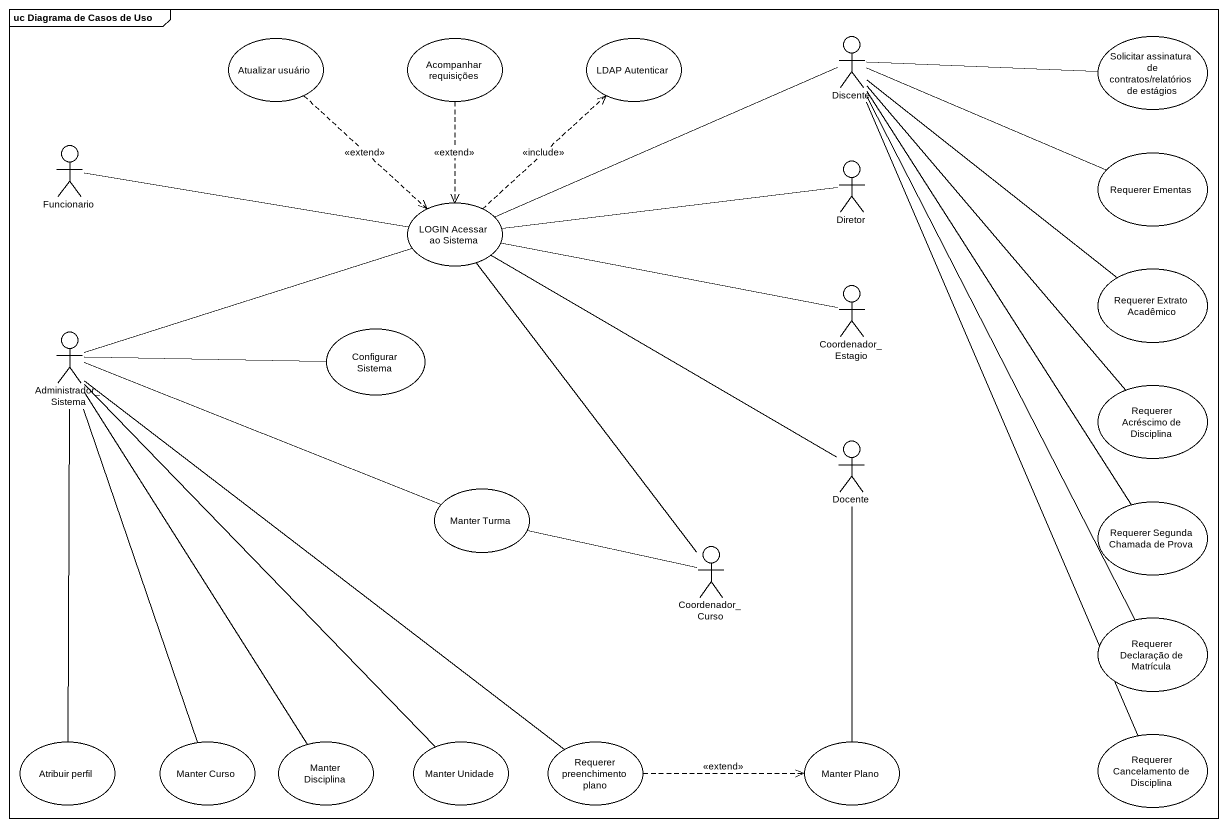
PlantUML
@startuml
mainframe uc Diagrama de Casos de Uso
usecase "Atualizar usuário" as Atualizar_usuário
usecase "Acompanhar requisições" as Acompanhar_requisições
usecase "LDAP Autenticar" as LDAP_Autenticar
actor Discente
usecase "Solicitar assinatura de contratos/relatórios de estágios" as Solicitar_assinatura_de
actor Funcionario
actor Diretor
usecase "Requerer Ementas" as Requerer_Ementas
usecase "LOGIN Acessar ao Sistema" as LOGIN_Acessar_ao_Sistema
actor Coordenador_Estagio
usecase "Requerer Extrato Acadêmico" as Requerer_Extrato_Acadêmico
actor Administrador_Sistema
usecase "Configurar Sistema" as Configurar_Sistema
usecase "Requerer Acréscimo de Disciplina" as Requerer_Acréscimo_de
actor Docente
usecase "Manter Turma" as Manter_Turma
usecase "Requerer Segunda Chamada de Prova" as Requerer_Segunda_Chamada_de
actor Coordenador_Curso
usecase "Requerer Declaração de Matrícula" as Requerer_Declaração_de
usecase "Atribuir perfil" as Atribuir_perfil
usecase "Manter Curso" as Manter_Curso
usecase "Manter Disciplina" as Manter_Disciplina
usecase "Manter Unidade" as Manter_Unidade
usecase "Requerer preenchimento plano" as Requerer_preenchimento_plano
usecase "Manter Plano" as Manter_Plano
usecase "Requerer Cancelamento de Disciplina" as Requerer_Cancelamento_de
Atualizar_usuário ..> LOGIN_Acessar_ao_Sistema : <<extend>>
Acompanhar_requisições ..> LOGIN_Acessar_ao_Sistema : <<extend>>
Discente -right- Solicitar_assinatura_de
Discente -right- Requerer_Ementas
Discente -left- LOGIN_Acessar_ao_Sistema
Discente -- Requerer_Extrato_Acadêmico
Discente -- Requerer_Acréscimo_de
Discente -- Requerer_Segunda_Chamada_de
Discente -- Requerer_Declaração_de
Discente -- Requerer_Cancelamento_de
Funcionario -right- LOGIN_Acessar_ao_Sistema
Diretor -left- LOGIN_Acessar_ao_Sistema
LOGIN_Acessar_ao_Sistema .up.> LDAP_Autenticar : <<include>>
Coordenador_Estagio -left- LOGIN_Acessar_ao_Sistema
Administrador_Sistema -right- LOGIN_Acessar_ao_Sistema
Administrador_Sistema -right- Configurar_Sistema
Administrador_Sistema -right- Manter_Turma
Administrador_Sistema -- Atribuir_perfil
Administrador_Sistema -- Manter_Curso
Administrador_Sistema -- Manter_Disciplina
Administrador_Sistema -- Manter_Unidade
Administrador_Sistema -- Requerer_preenchimento_plano
Docente -up- LOGIN_Acessar_ao_Sistema
Docente -- Manter_Plano
Coordenador_Curso -up- LOGIN_Acessar_ao_Sistema
Coordenador_Curso -left- Manter_Turma
Requerer_preenchimento_plano .right.> Manter_Plano : <<extend>>
@enduml
